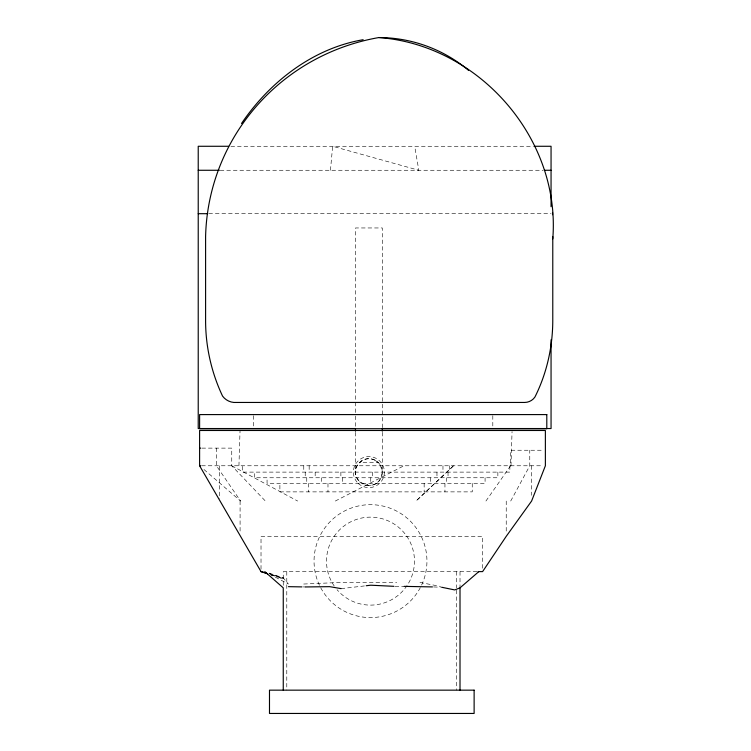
<?xml version="1.0" encoding="UTF-8"?>
<svg xmlns="http://www.w3.org/2000/svg" width="751" height="751" viewBox="0 0 751 751"><rect width="100%" height="100%" fill="white"/><g stroke="black" fill="none" stroke-linecap="round" stroke-linejoin="round"><path stroke-width="0.56" stroke-dasharray="3.75 2.82" d="M238.931 465.77L240.048 430.483M510.98 465.77L512.051 431.618M330.468 170.27L332.627 146.276L418.814 170.27L414.693 146.276M382.287 432.313L382.287 471.806C379.462 499.978 339.696 478.199 361.916 460.645A13.405 13.396 0 0 1 375.322 460.354L378.382 462.691L365.117 462.269L359.194 462.794L361.916 460.654M510.708 501.048L529.765 465.77L529.765 450.243M485.925 501.048L510.596 465.77L510.596 450.243L543.151 450.243M453.482 465.77L416.016 501.048L453.632 465.77M335.293 501.048L403.944 465.77M341.142 588.624L365.08 585.864M303.704 584.025L342.972 582.344L396.725 582.344M230.895 146.276L533.567 146.276M220.174 170.27L543.067 170.27M208.778 213.688L551.056 213.688M201.85 448.122L231.749 448.122L231.749 465.77L265.385 501.048M201.615 465.77L543.151 465.77M476.951 571.614L283.258 571.614L283.258 586.691M395.073 586.334L404.085 586.371M303.066 586.916L305.328 586.953M433.58 586.953L440.433 587.198M419.959 582.447L440.602 586.456M269.909 574.13L283.258 577.904L288.393 584.025L270.951 574.853M271.027 574.9L283.258 578.927L269.13 573.332M269.13 573.097L283.258 577.904M231.749 465.77L297.678 501.048M375.322 460.354L380.335 465.141L382.287 471.806M203.972 469.516L240.602 501.048L216.419 465.77L216.419 448.122M531.605 465.77L531.605 495.36M509.863 465.77L509.863 472.116L242.273 472.116L242.273 465.77M506.23 501.048L506.23 532.919M497.866 472.116L497.866 477.758L254.27 477.758L254.27 472.116M492.806 415.678L492.806 428.708M485.08 477.758L485.08 483.409L267.056 483.409L267.056 477.758M482.593 568.197L482.593 536.336L261.019 536.336L261.019 569.333M472.248 483.409L472.248 491.877L279.888 491.877L279.888 483.409M460.016 571.614L460.016 587.845M456.486 571.614L456.486 587.845M456.486 590.173L456.486 690.16M449.483 465.77L449.483 472.116M448.037 472.116L448.037 477.758M446.498 477.758L446.498 483.409M444.949 483.409L444.949 491.877M442.968 465.77L442.968 472.116M436.969 472.116L436.969 477.758M430.576 477.758L430.576 483.409M424.155 483.409L424.155 491.877M382.287 427.648L382.287 227.957L355.476 227.957L355.476 414.815M372.402 472.116L372.402 477.758M370.741 477.758L370.741 483.409M355.476 415.988L355.476 427.666M355.476 432.332L355.476 472.407M342.531 477.758L342.531 483.409M340.879 472.116L340.879 477.758M327.98 483.409L327.98 491.877M321.559 477.758L321.559 483.409M315.167 472.116L315.167 477.758M309.168 465.77L309.168 472.116M308.304 483.409L308.304 491.877M306.755 477.758L306.755 483.409M305.216 472.116L305.216 477.758M303.77 465.77L303.77 472.116M286.788 571.614L286.788 690.16M253.594 415.678L253.594 428.708M240.085 501.048L240.085 531.783M219.705 465.77L219.705 498.777M319.494 585.339A56.456 56.456 0 0 1 374.636 504.822A56.456 56.456 0 0 1 417.387 592.558A56.456 56.456 0 0 1 319.992 586.362M334.233 586.033A43.99 43.99 0 0 1 365.512 517.42A43.99 43.99 0 0 1 411.417 577.247A43.99 43.99 0 0 1 337.049 589.704M359.616 481.804A13.405 13.405 0 0 0 381.912 475.289A13.405 13.405 0 0 0 365.117 459.236A13.405 13.405 0 0 0 359.616 481.804M358.18 483.353A15.527 15.527 0 0 0 383.968 475.758A15.527 15.527 0 0 0 364.498 457.218A15.527 15.527 0 0 0 358.18 483.353"/><path stroke-width="1.13" d="M241.512 123.502C269.731 81.887 312.81 48.374 363.155 39.709M441.579 587.235L454.73 589.929L460.016 587.845L478.819 571.614M366.225 585.733L370.778 585.207L393.946 586.324M305.328 586.953L329.68 586.662L341.142 588.624M228.614 146.276L198.226 146.276L198.226 428.539L355.298 428.539M534.656 146.276L551.056 146.276L551.056 206.713M198.226 170.27L219.386 170.27M544.306 170.27L551.056 170.27M198.226 213.688L207.605 213.688M382.259 428.539L551.056 428.539L551.056 339.79M199.606 448.122L200.62 448.122M478.077 571.614L482.593 571.614L506.23 536.336L531.605 501.048L545.376 465.77L545.376 430.483L199.606 430.483L199.606 465.77L200.639 465.77M404.085 586.371L432.445 586.916M288.393 586.662L301.94 586.897M552.774 236.612L552.774 320.686C552.698 347.037 546.756 373.472 534.919 397.044C532.656 400.396 528.676 402.461 524.639 402.452L233.814 402.452C229.384 402.067 225.169 399.701 222.559 396.096C211.453 372.609 205.605 346.671 205.596 320.686L205.596 236.612A209.754 206.938 0 0 1 378.88 37.55C478.922 45.013 560.866 138.447 552.774 238.921M199.606 465.77L261.019 571.614L266.577 573.182M261.019 571.614L267.685 573.811M264.793 571.614L283.258 587.845L283.258 690.16M552.539 212.439L552.539 214.739M460.016 587.845L460.016 690.16M382.287 428.812L382.287 431.149M355.476 428.83L355.476 431.168M378.88 37.55A138.578 136.71 0 0 1 468.493 70.331M546.794 414.59L199.606 414.59L199.606 428.708L546.794 428.708L546.794 414.59M474.125 690.16L269.487 690.16L269.487 713.45L474.125 713.45L474.125 690.16"/></g></svg>
